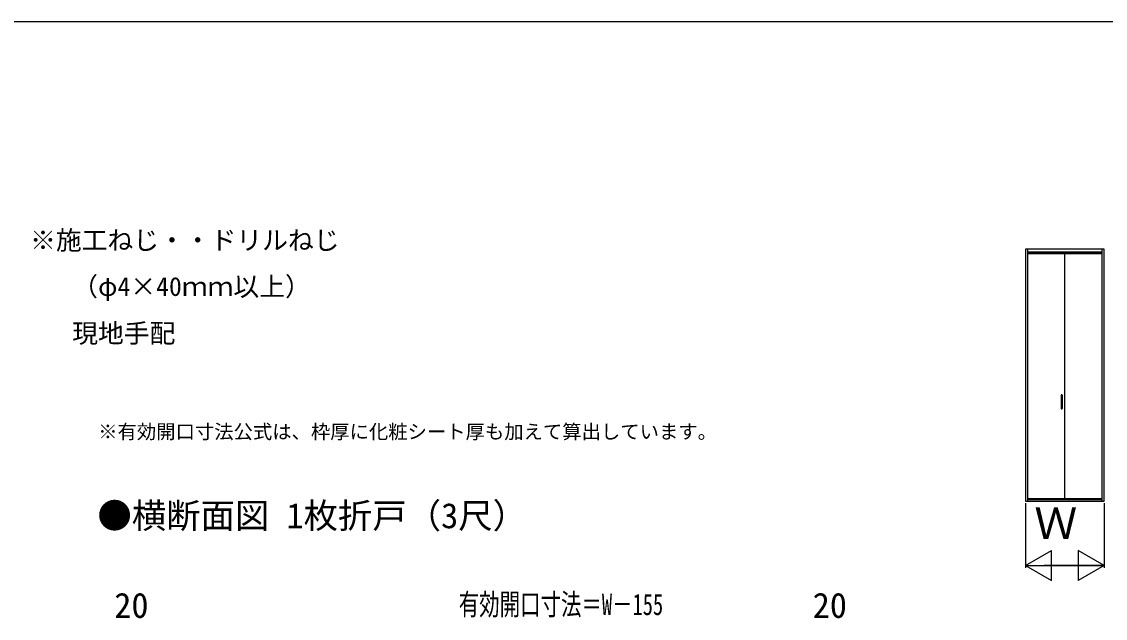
# Model space of a CAD drawing. Units: millimetres, scale not verified. Extents: x -700 to 700, y -1045 to 1039.
# Drawn here: x -181 to 323, y 718 to 995 of the extents above; entities that cross this region are included whole.
import ezdxf
from ezdxf.enums import TextEntityAlignment as Align

# ---------------------------------------------------------------- set-up
doc = ezdxf.new("R2010")
doc.units = ezdxf.units.MM
doc.header["$LTSCALE"] = 6
for name, color, linetype in [('0-2_USER1', 3, 'Continuous'), ('0-5_YKK_13', 4, 'Continuous'), ('0-6_YKK_A1', 4, 'Continuous'), ('0-7_YKK_D', 6, 'Continuous'), ('0-8_YKK_ZWAK', 7, 'Continuous')]:
    doc.layers.add(name, color=color, linetype=linetype)
doc.styles.add('ＭＳ ゴシック', font='')
doc.styles.get('ＭＳ ゴシック').set_extended_font_data('MS Gothic')

msp = doc.modelspace()

# ---------------------------------------------------------------- linework, layer by layer
at = {"layer": '0-5_YKK_13'}
for p, q in [((302.35, 821.433), (302.35, 815.317)), ((302.85, 821.433), (302.85, 815.317))]:
    msp.add_line(p, q, dxfattribs=at)
for centre, start, end in [((302.6, 821.398), 8.0102, 171.9898), ((302.6, 815.352), 188.0102, 351.9898)]:
    msp.add_arc(centre, 0.253, start, end, dxfattribs=at)
at = {"layer": '0-6_YKK_A1'}
for p, q in [((286.775, 889.4), (286.775, 772.15)), ((286.775, 888.2), (321.425, 888.2)), ((286.775, 888.05), (321.425, 888.05)), ((321.425, 772.15), (321.425, 889.4)), ((286.775, 887.475), (321.425, 887.475)), ((304.1, 773.35), (304.1, 887.5)), ((304.1, 773.35), (304.1, 887.5)), ((286.775, 773.375), (321.425, 773.375)), ((286.775, 773), (321.425, 773)), ((286.775, 772.9), (321.425, 772.9))]:
    msp.add_line(p, q, dxfattribs=at)
msp.add_lwpolyline([(285.775, 772.15), (322.425, 772.15), (322.425, 889.4), (285.775, 889.4)], close=True, dxfattribs=at)
at = {"layer": '0-7_YKK_D'}
for p, q in [((285.775, 771.15), (285.775, 741.15)), ((322.425, 771.15), (322.425, 741.15)), ((285.775, 742.15), (297.899, 749.15)), ((297.899, 735.15), (297.899, 749.15)), ((322.425, 742.15), (310.301, 749.15)), ((310.301, 749.15), (310.301, 735.15)), ((285.775, 742.15), (322.425, 742.15)), ((285.775, 742.15), (297.899, 735.15)), ((285.775, 742.15), (310.024, 742.15)), ((308.425, 742.15), (294.425, 742.15)), ((322.425, 742.15), (298.176, 742.15)), ((299.775, 742.15), (313.775, 742.15)), ((322.425, 742.15), (310.301, 735.15))]:
    msp.add_line(p, q, dxfattribs=at)
at = {"layer": '0-8_YKK_ZWAK'}
msp.add_line((-700, 995.4), (700, 995.4), dxfattribs=at)

# ---------------------------------------------------------------- texts
at = {"layer": '0-2_USER1', "style": 'ＭＳ ゴシック'}
for s, height, p in [('※施工ねじ・・ドリルねじ', 8.798, (-177.509, 886.62)), ('   （φ4×40ｍｍ以上）\u3000', 8.798, (-175.873, 865.052)), ('   現地手配', 8.798, (-175.873, 843.279)), ('※有効開口寸法公式は、枠厚に化粧シート厚も加えて算出しています。', 6.598, (-145.818, 799.225)), ('●横断面図 1枚折戸（3尺）', 11.73, (-146.182, 756.018))]:
    msp.add_text(s, height=height, dxfattribs=at).set_placement(p, align=Align.BOTTOM_LEFT)
at = {"layer": '0-7_YKK_D', "style": 'ＭＳ ゴシック'}
for s, height, p in [('Ｗ', 14.66, (289.895, 750.15)), ('20', 11.73, (-138.355, 714.262)), ('20', 11.73, (186.718, 714.262))]:
    msp.add_text(s, height=height, dxfattribs=at).set_placement(p, align=Align.BOTTOM_LEFT)
at = {"layer": '0-7_YKK_D', "style": 'ＭＳ ゴシック', "width": 0.7}
msp.add_text('有効開口寸法＝W－155', height=9.971, dxfattribs=at).set_placement((21.971, 716.117), align=Align.BOTTOM_LEFT)

doc.saveas('drawing.dxf')
